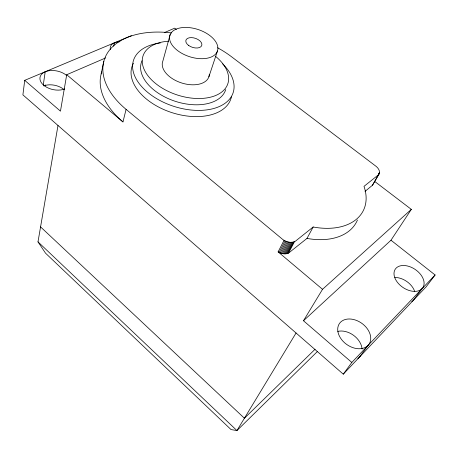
<?xml version="1.0" encoding="UTF-8"?>
<svg xmlns="http://www.w3.org/2000/svg" width="458" height="458" viewBox="0 0 458 458"><rect width="100%" height="100%" fill="white"/><g stroke="black" fill="none" stroke-linecap="round" stroke-linejoin="round"><path stroke-width="0.69" d="M171.693 32.953A80.139 48.514 18 0 0 107.063 53.62A80.139 48.514 18 0 0 126.087 109.353L283.038 239.711C286.508 242.116 291.391 243.41 295.296 241.286L313.175 226.996A62.38 40.195 26 0 0 364.001 186.36L378.663 174.641C380.833 171.979 378.566 168.384 376.361 166.552L231.525 56.746A80.139 48.514 18 0 0 217.584 47.764M131.417 35.678L24.721 80.339L22.9 94.875L343.277 374.163L426.186 286.76L435.1 274.983L390.983 240.221L303.477 320.749L351.818 362.438L343.277 374.163M43.304 84.77L45.216 71.757M317.526 351.378L236.941 430.566L231.021 429.564L45.537 253.177L37.997 241.858L57.994 125.469M105.752 57.891L66.713 74.723L60.456 111.157L24.721 80.339M101.172 73.91L103.829 61.292M113.687 46.235L114.437 42.783M66.713 74.723L122.967 121.908L126.087 109.353M170.17 34.585L162.893 60.966A24.331 14.421 18.1 0 0 182.713 83.299A24.331 14.421 18.1 0 0 209.335 74.305M208.882 76.784L217.476 50.953A25.041 14.244 18.3 0 0 185.771 27.423A25.041 14.244 18.3 0 0 177.893 50.804A25.041 14.244 18.3 0 0 217.476 50.953M365.02 191.381L372.509 185.221L379.493 172.941M303.477 320.749L322.529 289.307L278.12 251.883L284.023 240.353M278.12 251.883L279.145 252.438L285.059 240.914M279.145 252.438L280.204 252.908L286.141 241.389M280.204 252.908L281.292 253.291L287.246 241.778M281.292 253.291L282.391 253.577L288.363 242.07M282.391 253.577L283.491 253.761L289.473 242.265M283.491 253.761L284.567 253.846L290.567 242.356M284.567 253.846L285.615 253.829L291.632 242.345M285.615 253.829L286.622 253.709L292.651 242.225M286.622 253.709L287.567 253.486L293.607 242.013M287.567 253.486L288.443 253.171L294.488 241.698M288.443 253.171L306.986 238.406L313.175 226.996M378.468 174.126L379.195 172.895M372.509 185.221L379.321 173.559M296.057 333L236.941 430.566L37.997 241.858M390.983 240.221L411.324 209.375L374.575 181.345M359.433 357.137L368.077 345.366A18.045 12.99 35.5 0 0 355.099 319.93A18.045 12.99 35.5 0 0 339.504 336.304A18.045 12.99 35.5 0 0 368.077 345.366M422.07 288.666A16.614 10.889 34 0 1 395.987 280.21A16.614 10.889 34 0 1 409.097 266.442A16.614 10.889 34 0 1 422.07 288.666L413.19 300.459A16.322 10.889 34.4 0 1 411.839 301.587M351.818 362.438L435.1 274.983M315.075 349.248L244.417 418.228L40.567 226.899M322.529 289.307L411.324 209.375M45.703 85.011L43.75 85.858A15.137 9.544 11.4 0 1 64.023 89.568M164.296 32.644L174.704 28.161L176.404 29.461M394.836 277.468A16.322 10.889 34.4 0 1 414.622 291.311M360.669 355.511A17.707 12.956 36 0 1 357.853 358.482M337.741 331.409A17.707 12.956 36 0 1 362.083 349.03M110.418 49.71A14.112 8.296 15.2 0 1 119.95 41.741M64.658 89.001A15.389 9.515 11.6 0 1 43.441 85.028A15.389 9.515 11.6 0 1 45.193 71.769A15.389 9.515 11.6 0 1 66.462 75.335M231.427 96.878A52.017 31.447 18 0 1 170.376 112.118A52.017 31.447 18 0 1 133.438 63.25M215.792 56.546A44.626 26.461 18.1 0 1 212.002 96.781A44.626 26.461 18.1 0 1 148.203 76.08A44.626 26.461 18.1 0 1 168.515 41.209M225.754 89.522A44.312 26.53 18 0 1 174.172 100.943A44.312 26.53 18 0 1 142.02 60.759M222.674 63.914A52.384 31.373 18 0 1 212.546 108.815A52.384 31.373 18 0 1 139.873 84.449A52.384 31.373 18 0 1 160.26 42.983M122.967 121.908A79.028 48.714 17.9 0 1 101.791 71.854M357.44 220.006A61.458 40.287 26.1 0 1 306.986 238.406M188.484 45.325A8.347 4.746 18.3 0 0 201.743 45.508A8.347 4.746 18.3 0 0 191.307 37.602A8.347 4.746 18.3 0 0 188.484 45.325"/></g></svg>
